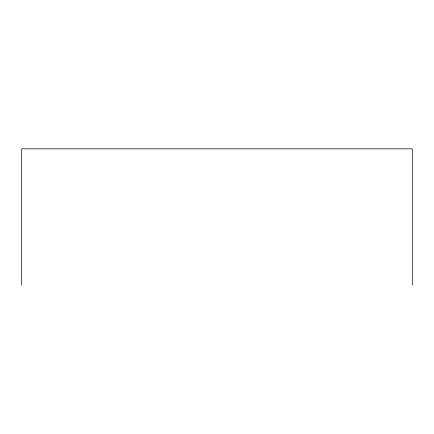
<?xml version="1.0" encoding="UTF-8"?>
<svg xmlns="http://www.w3.org/2000/svg" width="434" height="434" viewBox="0 0 434 434"><rect width="100%" height="100%" fill="white"/><g stroke="black" fill="none" stroke-linecap="round" stroke-linejoin="round"><path stroke-width="0.65" d="M412.3 285.181L412.3 148.819L21.7 148.819L21.7 285.181"/></g></svg>
